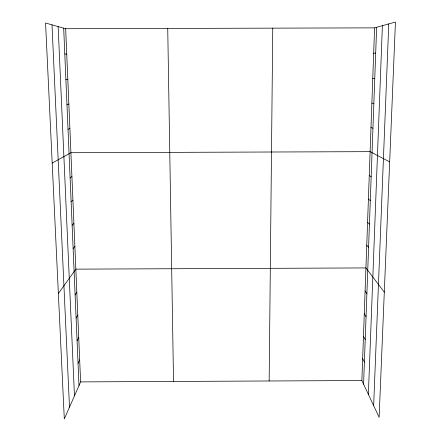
<?xml version="1.0" encoding="UTF-8"?>
<svg xmlns="http://www.w3.org/2000/svg" width="441" height="441" viewBox="0 0 441 441"><rect width="100%" height="100%" fill="white"/><g stroke="black" fill="none" stroke-linecap="round" stroke-linejoin="round"><path stroke-width="0.66" d="M269.159 380.98L272.764 28.147M361.874 380.528L374.58 27.86L395.439 22.05L379.128 417.346L361.874 380.528L80.609 381.9L64.303 418.95L45.561 23.015L65.67 28.72L374.58 27.86M363.588 384.194L376.636 27.292M368.373 394.408L382.386 25.688M373.648 405.654L388.764 23.913M78.035 363.351L79.683 359.906M77.076 340.832L78.741 337.635M76.1 318.033L77.787 315.089M75.108 294.946L76.817 292.256M58.366 293.557L75.841 269.142L365.931 267.924L384.293 292.135M73.123 248.586L74.882 246.431M72.131 225.318L73.906 223.433M71.122 201.757L72.925 200.153M70.097 177.899L71.927 176.582M52.192 163.082L70.913 152.713L370.12 151.66L389.668 161.875M68.019 129.268L69.893 128.54M66.955 104.478L68.857 104.065M373.665 53.262L375.693 53.019M65.88 79.369L67.809 79.275M372.761 78.333L374.767 78.415M64.794 53.934L66.745 54.16M371.868 103.084L373.847 103.486M370.991 127.526L372.943 128.237M369.26 175.49L371.168 176.797M368.411 199.029L370.297 200.616M367.573 222.275L369.437 224.144M366.747 245.24L368.588 247.373M365.098 291.005L366.895 293.673M364.277 313.805L366.052 316.726M363.467 336.318L365.22 339.498M362.662 358.561L364.398 361.984M51.999 24.839L69.485 407.181M58.146 26.587L74.463 395.864M65.67 28.72L80.609 381.9M63.691 28.158L78.989 385.588M167.734 28.439L173.534 381.448"/></g></svg>
